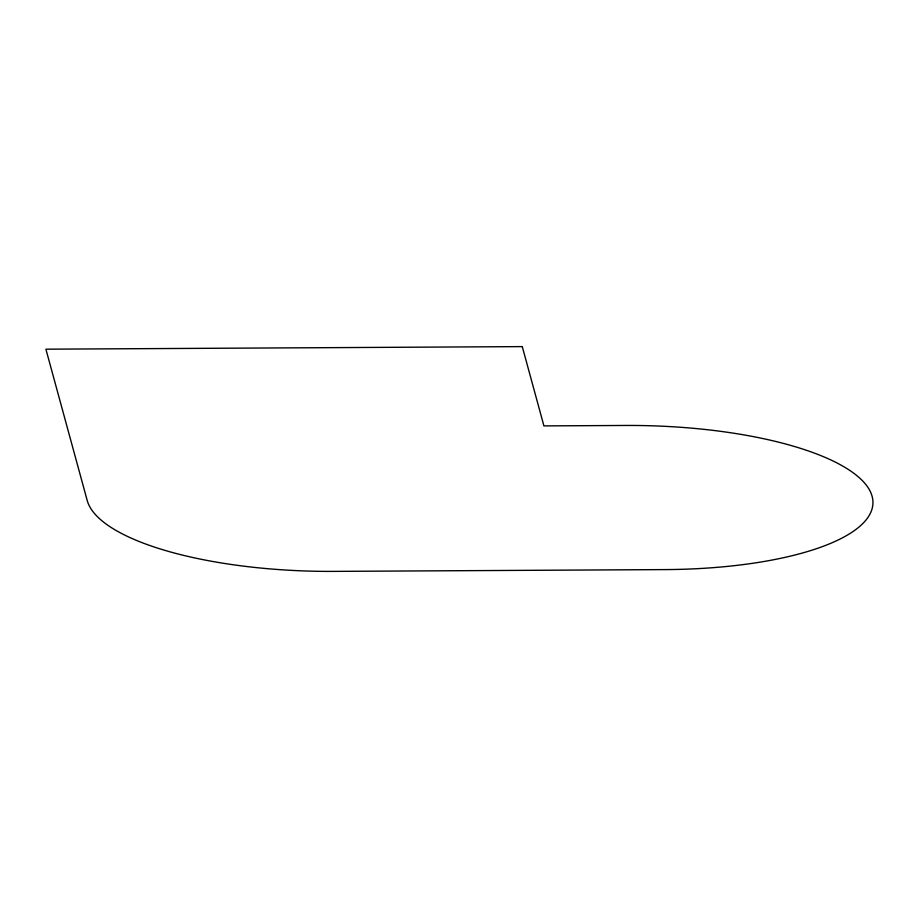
<?xml version="1.0" encoding="UTF-8"?>
<svg xmlns="http://www.w3.org/2000/svg" width="918" height="918" viewBox="0 0 918 918"><rect width="100%" height="100%" fill="white"/><g stroke="black" fill="none" stroke-linecap="round" stroke-linejoin="round"><path stroke-width="1.38" d="M522.273 346.614L45.9 349.184L87.221 500.539A227.756 71.891 1.4 0 0 333.75 571.386L664.942 569.596A227.756 71.891 1.4 0 0 872.1 496.305A227.756 71.891 1.4 0 0 625.583 425.459L543.915 425.895L522.273 346.614"/></g></svg>
